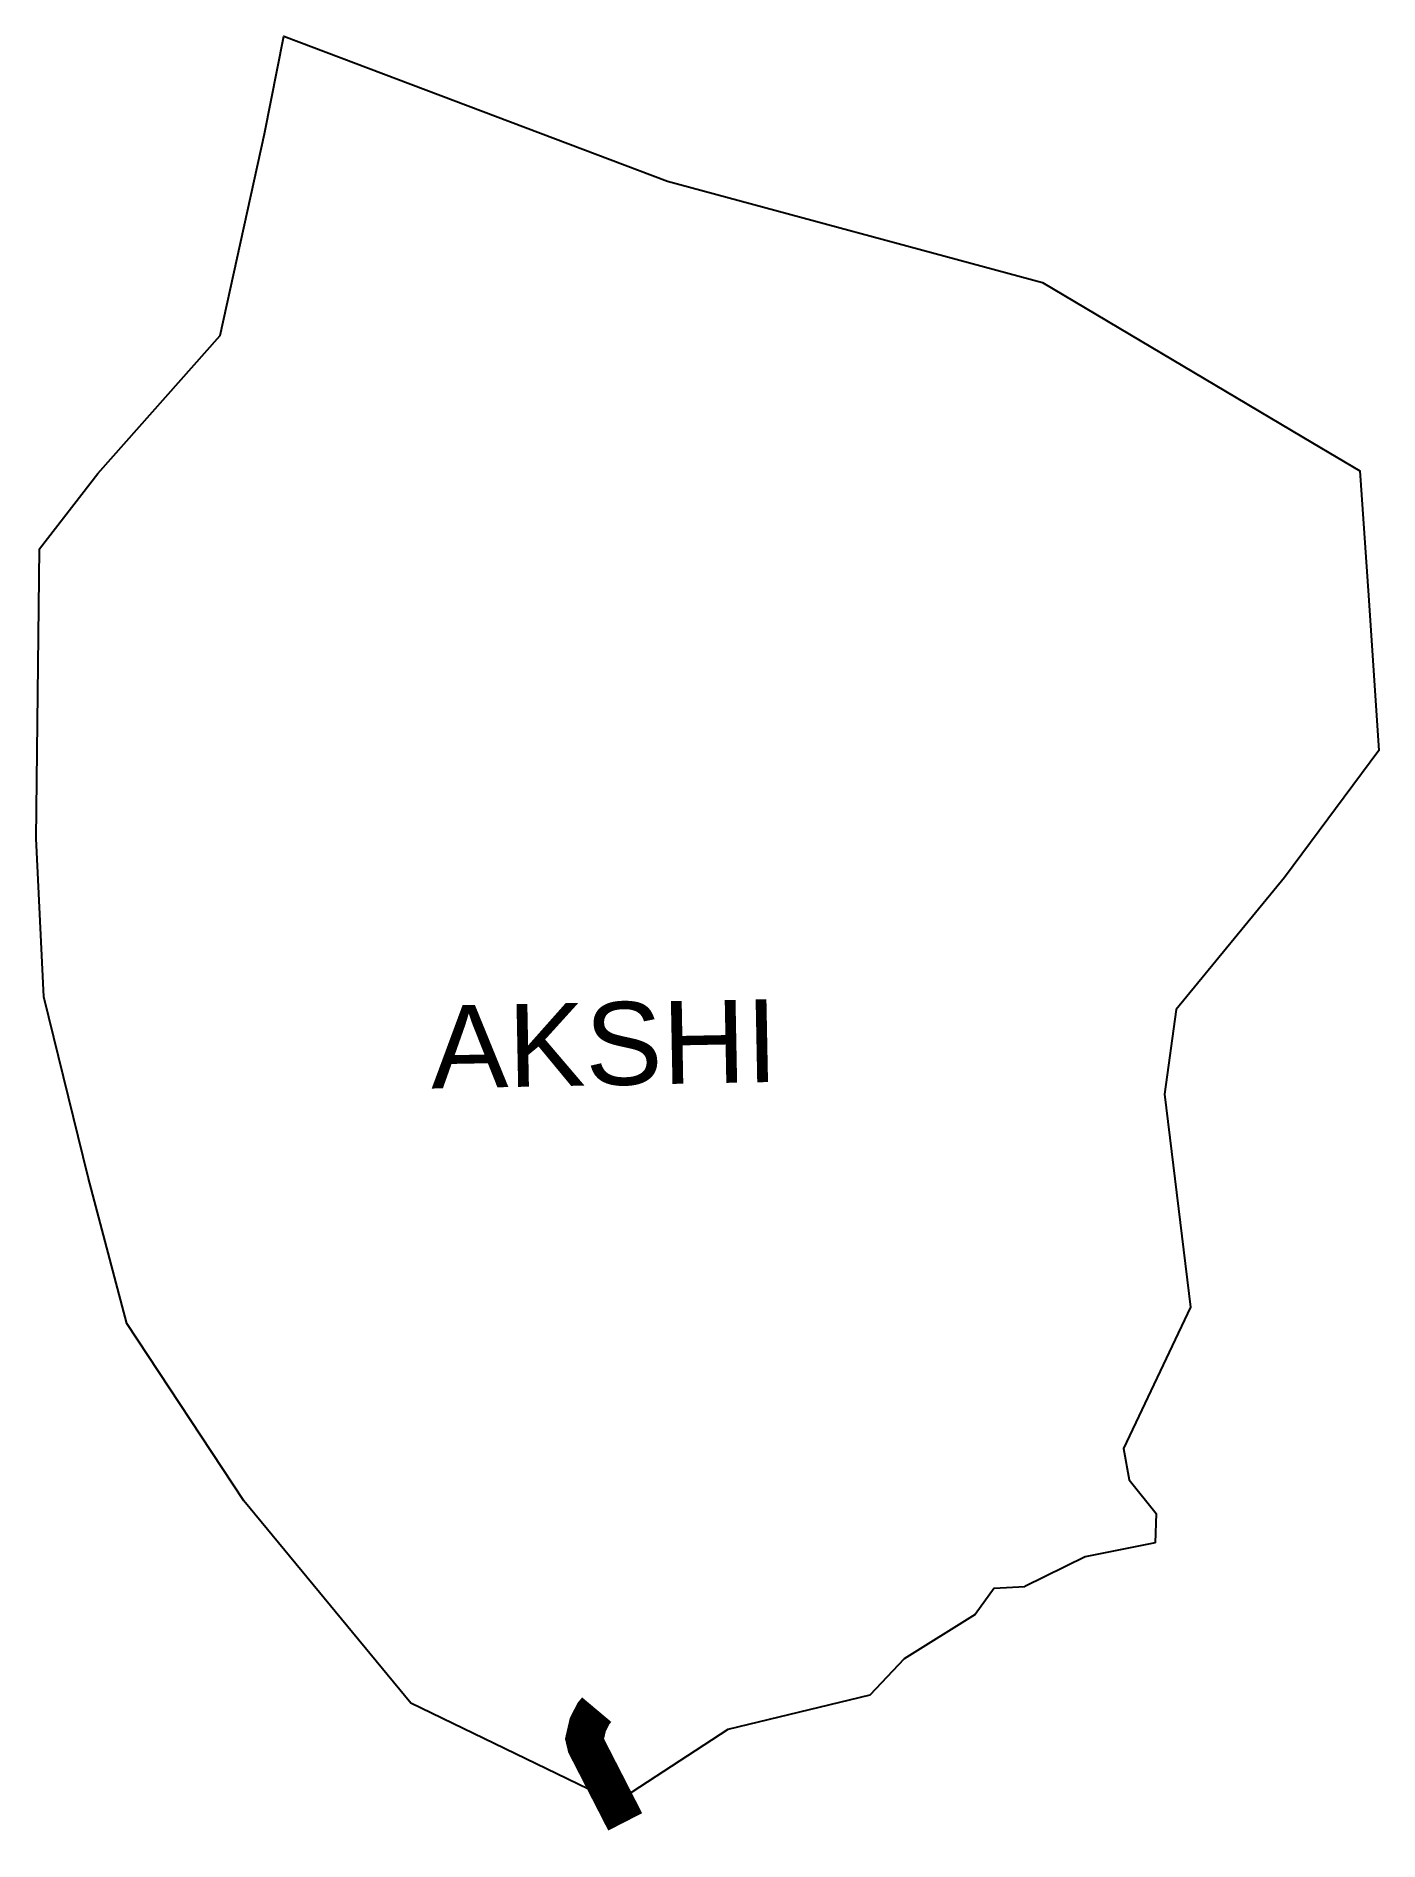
# Model space of a CAD drawing. Header units: metres. Extents: x 276666 to 278429, y 2059827 to 2062196.
import ezdxf

# ---------------------------------------------------------------- set-up
doc = ezdxf.new("R2010")
doc.units = ezdxf.units.M
doc.header["$MEASUREMENT"] = 0
for name, color, linetype in [('ARTIFICIALLY PROTECTED', 10, 'Continuous'), ('village', 3, 'Continuous'), ('VILLAGE NAME', 250, 'Continuous')]:
    doc.layers.add(name, color=color, linetype=linetype)
doc.styles.get("Standard").update_dxf_attribs({"font": 'simplex.shx'})

msp = doc.modelspace()

# ---------------------------------------------------------------- linework, layer by layer
at = {"color": 3, "flags": 128}
for points in [[(278136.6, 2060256.3), (278135.3, 2060217.8)], [(277924.1, 2060158.5), (277964.3, 2060160.6)]]:
    msp.add_lwpolyline(points, dxfattribs=at)
at = {"layer": 'ARTIFICIALLY PROTECTED', "const_width": 50, "flags": 128}
for points in [[(277402.2, 2059998.9), (277398, 2059993.9), (277390.5, 2059979.2), (277386.2, 2059960.7), (277388.4, 2059951.4), (277423, 2059884)], [(277423, 2059884), (277439.6, 2059851.6)]]:
    msp.add_lwpolyline(points, dxfattribs=at)
at = {"layer": 'village', "color": 3}
for points in [[(276670.7, 2061522.6, 0), (276747.4, 2061621.6, 0), (276908.1, 2061802.6, 0), (276966.3, 2062067.2, 0), (276991.3, 2062195.7, 0), (277494.9, 2062005.4, 0), (277987.5, 2061872.3, 0), (278341.9, 2061661.9, 0), (278403.9, 2061625.1, 0), (278415.1, 2061461.4, 0), (278428.9, 2061257.9, 0), (278305.1, 2061091.2, 0), (278162.9, 2060918.1, 0), (278147.5, 2060806.7, 0), (278181.4, 2060527.3, 0), (278093.8, 2060341.7, 0), (278101, 2060300.5, 0), (278136.6, 2060256.3, 0)], [(277924.1, 2060158.5, 0), (277899.1, 2060123.9, 0), (277805.7, 2060065.7, 0), (277760.6, 2060017.9, 0), (277574.3, 2059972.8, 0), (277436.8, 2059883.3, 0), (277405.1, 2059888.1, 0), (277158.4, 2060007.5, 0), (276939.2, 2060273.1, 0), (276785.4, 2060505.8, 0), (276734.5, 2060697.7, 0), (276676.5, 2060934.5, 0), (276666.3, 2061142.4, 0), (276670.7, 2061522.6, 0)], [(278135.3, 2060217.8, 0), (278043.4, 2060199.4, 0), (277964.3, 2060160.6, 0)]]:
    msp.add_polyline3d(points, dxfattribs=at)

# ---------------------------------------------------------------- texts
at = {"layer": 'VILLAGE NAME', "insert": (277183.2, 2060922.9), "char_height": 108.748, "attachment_point": 1, "rotation": 1.1028}
msp.add_mtext_dynamic_manual_height_columns('{\\fArial|b0|i0|c0|p34;AKSHI}', width=726.929, gutter_width=543.7, heights=[0], dxfattribs=at)

doc.saveas('drawing.dxf')
